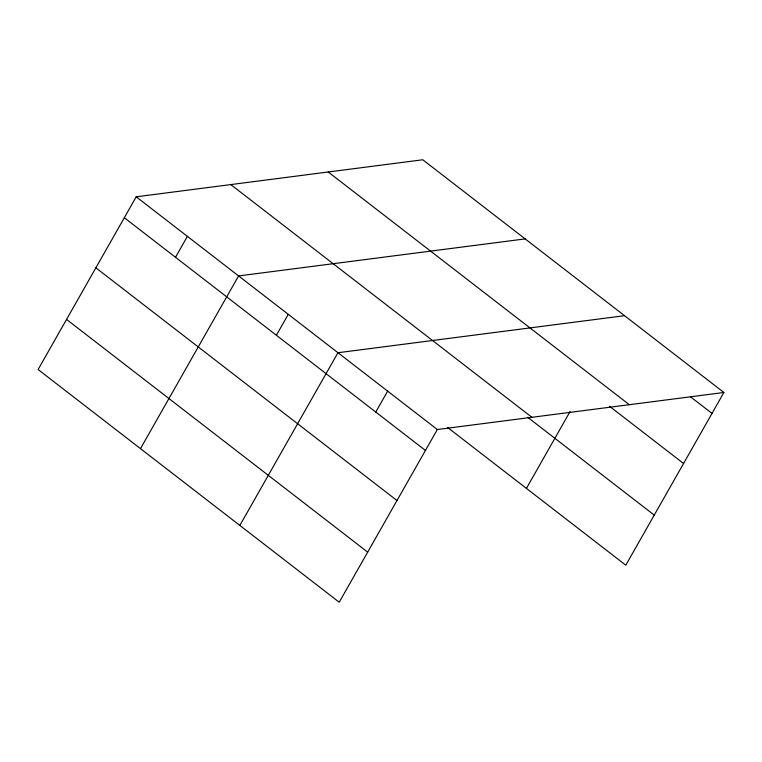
<?xml version="1.0" encoding="UTF-8"?>
<svg xmlns="http://www.w3.org/2000/svg" width="762" height="762" viewBox="0 0 762 762"><rect width="100%" height="100%" fill="white"/><g stroke="black" fill="none" stroke-linecap="round" stroke-linejoin="round"><path stroke-width="1.14" d="M723.9 392.487L422.777 159.772L136.208 196.806L38.1 369.513L339.223 602.228L437.331 429.52L723.9 392.487L625.793 565.194L447.675 427.539M175.508 257.299L187.395 236.372M140.484 448.637L238.592 275.93L525.161 238.897M276.387 335.251L288.274 314.325M239.849 525.428L337.957 352.73L624.526 315.697M375.761 412.052L387.648 391.125M526.418 488.394L570.119 411.47M690.448 396.754L712.013 413.414M328.212 171.993L629.336 404.708M609.505 406.27L683.562 463.496M230.781 184.585L531.895 417.3M527.685 417.3L654.244 515.102M136.208 196.806L437.331 429.52M124.32 217.732L425.444 450.447M95.869 267.824L396.992 500.529M66.551 319.421L367.675 552.136"/></g></svg>
